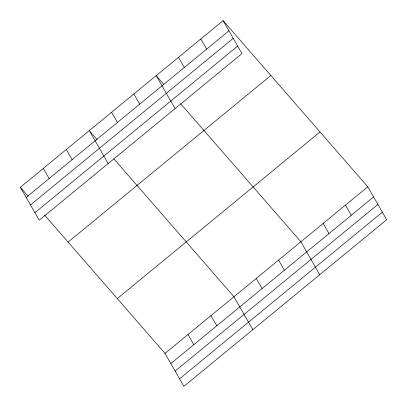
<?xml version="1.0" encoding="UTF-8"?>
<svg xmlns="http://www.w3.org/2000/svg" width="407" height="407" viewBox="0 0 407 407"><rect width="100%" height="100%" fill="white"/><g stroke="black" fill="none" stroke-linecap="round" stroke-linejoin="round"><path stroke-width="0.61" d="M223.112 20.66L241.982 53.607L39.22 220.218L20.35 187.276L223.112 20.66L367.78 186.782L386.65 219.724L183.888 386.34L165.018 353.393L44.424 214.916M26.165 197.431L228.932 30.82M30.474 204.95L233.236 38.339M34.91 212.698L237.673 46.088M68.091 242.094L270.853 75.483M117.277 298.575L320.039 131.96M165.018 353.393L367.78 186.782M170.833 363.548L373.601 196.937M175.142 371.067L377.905 204.456M179.579 378.815L382.341 212.205M163.955 84.549L156.202 75.646L175.071 108.588M180.683 103.754L300.87 241.763L319.739 274.71M97.044 139.53L89.291 130.627L108.155 163.573M113.772 158.74L233.959 296.744L252.828 329.69M20.35 187.276L28.103 196.174M345.477 205.108L351.297 215.262M323.173 223.438L328.988 233.593M200.809 38.991L206.624 49.145M178.505 57.316L184.32 67.47M278.566 260.088L284.381 270.248M256.262 278.419L262.077 288.573M133.898 93.971L139.713 104.126M111.594 112.301L117.409 122.456M210.979 315.629L216.794 325.783M187.998 334.508L193.813 344.668M66.31 149.506L72.125 159.666M43.33 168.391L49.145 178.546"/></g></svg>
